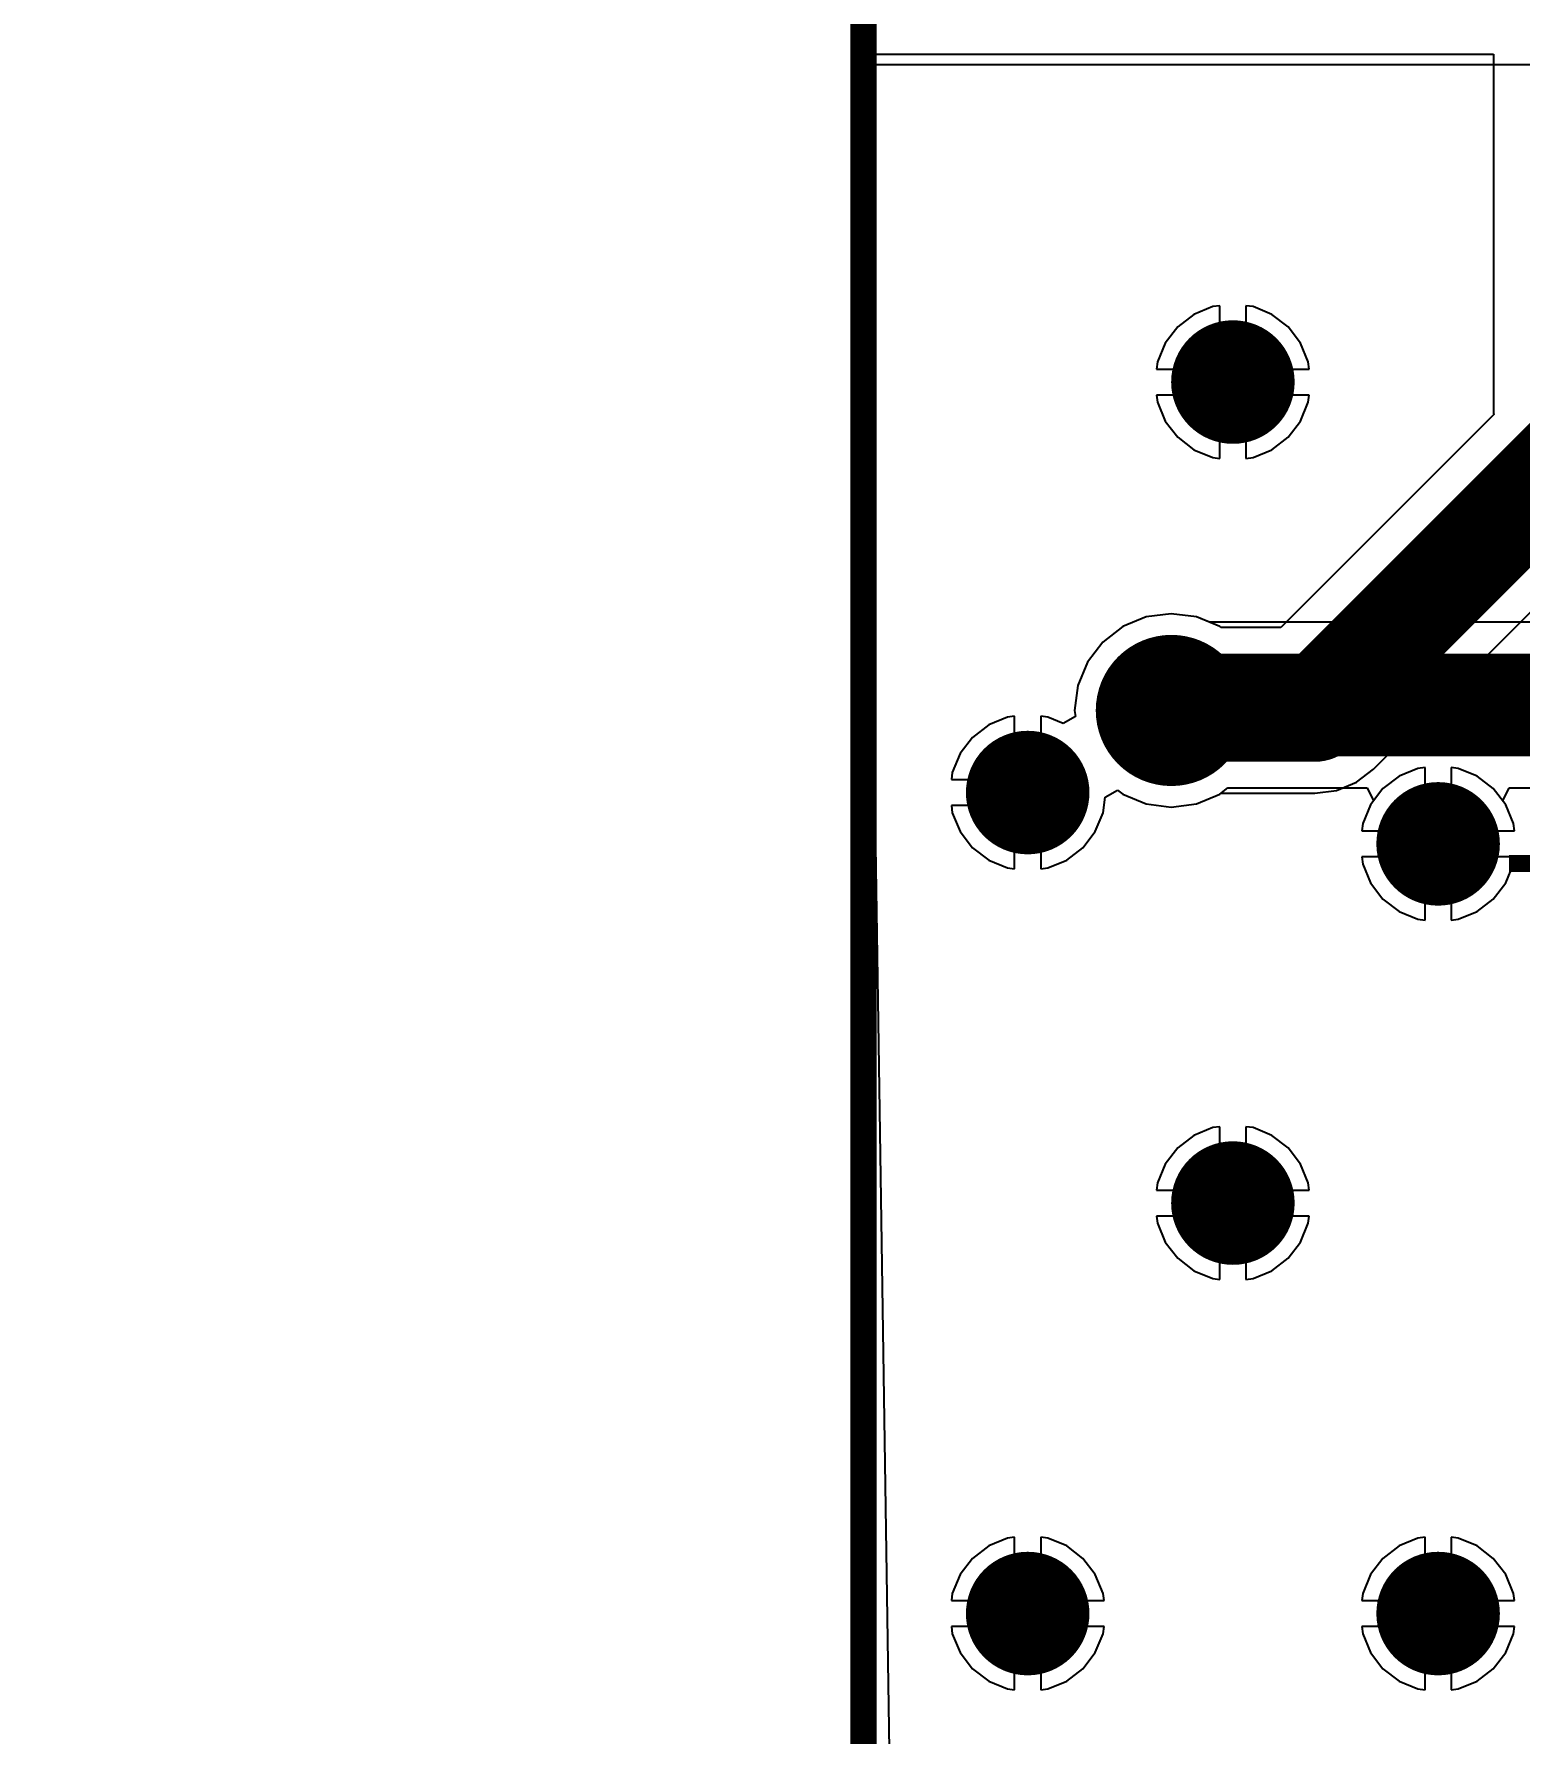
# Model space of a CAD drawing. Header units: millimetres. Extents: x -37 to 96, y -3 to 87.
# Drawn here: x -8.08 to 6.39, y 13.83 to 30.39 of the extents above; entities that cross this region are included whole.
import ezdxf

# ---------------------------------------------------------------- set-up
doc = ezdxf.new("R2010")
doc.units = ezdxf.units.MM
doc.layers.add('AM_5', color=3, linetype='Continuous', lineweight=25)
for name, color, linetype in [('BottomLayer', 5, 'Continuous'), ('BottomSolder', 6, 'Continuous'), ('Mechanical1', 6, 'Continuous'), ('MultiLayer', 9, 'Continuous'), ('TopLayer', 1, 'Continuous'), ('TopOverlay', 2, 'Continuous'), ('TopSolder', 216, 'Continuous'), ('ViaHoleLayer', 16, 'Continuous')]:
    doc.layers.add(name, color=color, linetype=linetype)
doc.dimstyles.new('AM_ISO$0', dxfattribs={"dimtxt": 3.5, "dimasz": 3.5, "dimexe": 1, "dimexo": 1, "dimgap": 1.5, "dimtad": 1, "dimdsep": 46, "dimtxsty": 'Standard', "dimcen": 0, "dimclrd": 256, "dimclre": 256, "dimclrt": 2, "dimadec": 0, "dimazin": 2, "dimtp": 0.1, "dimtm": 0.1, "dimtfac": 0.71, "dimtdec": 3, "dimtmove": 0, "dimatfit": 3, "dimfxl": 1, "dimlwd": -1, "dimlwe": -1, "dimarcsym": 1})

# ---------------------------------------------------------------- blocks, each defined once
blk = doc.blocks.new('*D63')
at = {"layer": 'AM_5', "linetype": 'ByBlock', "transparency": 16777216}
for p, q in [((3.836, 59.996), (-36.662, 59.825)), ((-35.647, 56.329), (-35.413, 0.766)), ((4.1, -2.568), (-36.398, -2.739))]:
    blk.add_line(p, q, dxfattribs=at)
at = {"layer": 'AM_5', "transparency": 16777216}
for points in [[(-35.064, 56.332), (-36.23, 56.327), (-35.662, 59.829)], [(-34.829, 0.768), (-35.996, 0.763), (-35.398, -2.734)]]:
    blk.add_solid(points, dxfattribs=at)
at = {"layer": 'Defpoints', "color": 0, "transparency": 16777216}
for p in [(4.836, 60), (5.1, -2.564), (-35.398, -2.734)]:
    blk.add_point(p, dxfattribs=at)
at = {"layer": 'AM_5', "color": 2, "transparency": 16777216, "insert": (-32.28, 28.561), "char_height": 3.5, "attachment_point": 5, "rotation": 270.2416}
blk.add_mtext('62.56', dxfattribs=at)

msp = doc.modelspace()

# ---------------------------------------------------------------- linework, layer by layer
at = {"layer": 'BottomLayer'}
for p, q in [((0, 2.5), (0, 30.194)), ((0, 30.194), (6.141, 30.194)), ((6.141, 30.194), (6.141, 27.1)), ((3.403, 27.735), (3.22, 27.659)), ((3.473, 27.744), (3.403, 27.735)), ((3.473, 27.127), (3.473, 27.744)), ((3.797, 27.735), (3.727, 27.744)), ((3.727, 27.744), (3.727, 27.127)), ((3.98, 27.659), (3.797, 27.735)), ((3.062, 27.538), (2.941, 27.38)), ((3.22, 27.659), (3.062, 27.538)), ((4.138, 27.538), (3.98, 27.659)), ((4.259, 27.38), (4.138, 27.538)), ((2.941, 27.38), (2.865, 27.197)), ((4.335, 27.197), (4.259, 27.38)), ((2.865, 27.197), (2.856, 27.127)), ((4.344, 27.127), (4.335, 27.197)), ((2.856, 27.127), (3.473, 27.127)), ((3.727, 27.127), (4.344, 27.127)), ((6.141, 27.1), (6.141, 27.1)), ((6.141, 27.1), (6.141, 27.1)), ((6.141, 27.1), (6.141, 26.7)), ((3.473, 26.873), (2.856, 26.873)), ((2.856, 26.873), (2.865, 26.803)), ((3.473, 26.256), (3.473, 26.873)), ((4.344, 26.873), (3.727, 26.873)), ((3.727, 26.873), (3.727, 26.256)), ((4.335, 26.803), (4.344, 26.873)), ((2.865, 26.803), (2.941, 26.62)), ((6.143, 26.684), (4.066, 24.607)), ((4.259, 26.62), (4.335, 26.803)), ((6.141, 26.7), (6.143, 26.684)), ((2.941, 26.62), (3.062, 26.462)), ((4.138, 26.462), (4.259, 26.62)), ((3.062, 26.462), (3.22, 26.341)), ((3.22, 26.341), (3.403, 26.265)), ((3.797, 26.265), (3.98, 26.341)), ((3.98, 26.341), (4.138, 26.462)), ((3.403, 26.265), (3.473, 26.256)), ((3.727, 26.256), (3.797, 26.265)), ((4.971, 23.229), (7.272, 25.531)), ((2.756, 24.711), (2.528, 24.617)), ((3, 24.743), (2.756, 24.711)), ((3.244, 24.711), (3, 24.743)), ((3.472, 24.617), (3.244, 24.711)), ((2.528, 24.617), (2.333, 24.467)), ((3.484, 24.607), (3.472, 24.617)), ((4.066, 24.607), (3.484, 24.607)), ((2.333, 24.467), (2.183, 24.271)), ((2.183, 24.271), (2.089, 24.044)), ((2.089, 24.044), (2.057, 23.8)), ((1.403, 23.735), (1.22, 23.659)), ((1.473, 23.744), (1.403, 23.735)), ((1.473, 23.127), (1.473, 23.744)), ((1.797, 23.735), (1.727, 23.744)), ((1.727, 23.744), (1.727, 23)), ((1.946, 23.673), (1.797, 23.735)), ((2.065, 23.74), (1.946, 23.673)), ((2.057, 23.8), (2.065, 23.74)), ((1.062, 23.538), (0.941, 23.38)), ((1.22, 23.659), (1.062, 23.538)), ((0.941, 23.38), (0.865, 23.197)), ((0.865, 23.197), (0.856, 23.127)), ((4.803, 23.101), (4.971, 23.229)), ((5.403, 23.235), (5.22, 23.159)), ((5.473, 23.244), (5.403, 23.235)), ((5.473, 22.627), (5.473, 23.244)), ((5.797, 23.235), (5.727, 23.244)), ((5.727, 23.244), (5.727, 22.627)), ((5.98, 23.159), (5.797, 23.235)), ((0.856, 23.127), (1.473, 23.127)), ((4.609, 23.021), (4.803, 23.101)), ((5.062, 23.038), (4.941, 22.88)), ((5.22, 23.159), (5.062, 23.038)), ((6.138, 23.038), (5.98, 23.159)), ((6.259, 22.88), (6.138, 23.038)), ((1.473, 22.873), (0.856, 22.873)), ((0.856, 22.873), (0.865, 22.803)), ((1.473, 22.256), (1.473, 22.873)), ((1.727, 23), (1.727, 22.256)), ((2.335, 22.803), (2.355, 22.956)), ((2.355, 22.956), (2.476, 23.024)), ((2.476, 23.024), (2.528, 22.983)), ((2.528, 22.983), (2.756, 22.889)), ((2.756, 22.889), (3, 22.857)), ((3, 22.857), (3.244, 22.889)), ((3.244, 22.889), (3.472, 22.983)), ((3.472, 22.983), (3.484, 22.993)), ((3.484, 22.993), (4.4, 22.993)), ((4.4, 22.993), (4.609, 23.021)), ((4.941, 22.88), (4.865, 22.697)), ((6.335, 22.697), (6.259, 22.88)), ((0.865, 22.803), (0.941, 22.62)), ((2.259, 22.62), (2.335, 22.803)), ((4.865, 22.697), (4.856, 22.627)), ((6.344, 22.627), (6.335, 22.697)), ((0.941, 22.62), (1.062, 22.462)), ((2.138, 22.462), (2.259, 22.62)), ((4.856, 22.627), (5.473, 22.627)), ((5.727, 22.627), (6.344, 22.627)), ((1.062, 22.462), (1.22, 22.341)), ((1.98, 22.341), (2.138, 22.462)), ((5.473, 22.373), (4.856, 22.373)), ((4.856, 22.373), (4.865, 22.303)), ((5.473, 21.756), (5.473, 22.373)), ((6.344, 22.373), (5.727, 22.373)), ((5.727, 22.373), (5.727, 21.756)), ((6.335, 22.303), (6.344, 22.373)), ((1.22, 22.341), (1.403, 22.265)), ((1.403, 22.265), (1.473, 22.256)), ((1.727, 22.256), (1.797, 22.265)), ((1.797, 22.265), (1.98, 22.341)), ((4.865, 22.303), (4.941, 22.12)), ((6.259, 22.12), (6.335, 22.303)), ((4.941, 22.12), (5.062, 21.962)), ((6.138, 21.962), (6.259, 22.12)), ((5.062, 21.962), (5.22, 21.841)), ((5.98, 21.841), (6.138, 21.962)), ((5.22, 21.841), (5.403, 21.765)), ((5.403, 21.765), (5.473, 21.756)), ((5.727, 21.756), (5.797, 21.765)), ((5.797, 21.765), (5.98, 21.841)), ((3.403, 19.735), (3.22, 19.659)), ((3.473, 19.744), (3.403, 19.735)), ((3.473, 19.127), (3.473, 19.744)), ((3.797, 19.735), (3.727, 19.744)), ((3.727, 19.744), (3.727, 19.127)), ((3.98, 19.659), (3.797, 19.735)), ((3.22, 19.659), (3.062, 19.538)), ((4.138, 19.538), (3.98, 19.659)), ((3.062, 19.538), (2.941, 19.38)), ((4.259, 19.38), (4.138, 19.538)), ((2.941, 19.38), (2.865, 19.197)), ((4.335, 19.197), (4.259, 19.38)), ((2.865, 19.197), (2.856, 19.127)), ((2.856, 19.127), (3.473, 19.127)), ((3.727, 19.127), (4.344, 19.127)), ((4.344, 19.127), (4.335, 19.197)), ((3.473, 18.873), (2.856, 18.873)), ((2.856, 18.873), (2.865, 18.803)), ((2.865, 18.803), (2.941, 18.62)), ((3.473, 18.256), (3.473, 18.873)), ((4.344, 18.873), (3.727, 18.873)), ((3.727, 18.873), (3.727, 18.256)), ((4.259, 18.62), (4.335, 18.803)), ((4.335, 18.803), (4.344, 18.873)), ((2.941, 18.62), (3.062, 18.462)), ((4.138, 18.462), (4.259, 18.62)), ((3.062, 18.462), (3.22, 18.341)), ((3.98, 18.341), (4.138, 18.462)), ((3.22, 18.341), (3.403, 18.265)), ((3.403, 18.265), (3.473, 18.256)), ((3.727, 18.256), (3.797, 18.265)), ((3.797, 18.265), (3.98, 18.341)), ((1.473, 15.744), (1.403, 15.735)), ((1.473, 15.127), (1.473, 15.744)), ((1.797, 15.735), (1.727, 15.744)), ((1.727, 15.744), (1.727, 15.127)), ((5.473, 15.744), (5.403, 15.735)), ((5.473, 15.127), (5.473, 15.744)), ((5.797, 15.735), (5.727, 15.744)), ((5.727, 15.744), (5.727, 15.127)), ((1.22, 15.659), (1.062, 15.538)), ((1.403, 15.735), (1.22, 15.659)), ((1.98, 15.659), (1.797, 15.735)), ((2.138, 15.538), (1.98, 15.659)), ((5.22, 15.659), (5.062, 15.538)), ((5.403, 15.735), (5.22, 15.659)), ((5.98, 15.659), (5.797, 15.735)), ((6.138, 15.538), (5.98, 15.659)), ((1.062, 15.538), (0.941, 15.38)), ((2.259, 15.38), (2.138, 15.538)), ((5.062, 15.538), (4.941, 15.38)), ((6.259, 15.38), (6.138, 15.538)), ((0.941, 15.38), (0.865, 15.197)), ((2.335, 15.197), (2.259, 15.38)), ((4.941, 15.38), (4.865, 15.197)), ((6.335, 15.197), (6.259, 15.38)), ((0.865, 15.197), (0.856, 15.127)), ((0.856, 15.127), (1.473, 15.127)), ((1.727, 15.127), (2.344, 15.127)), ((2.344, 15.127), (2.335, 15.197)), ((4.865, 15.197), (4.856, 15.127)), ((4.856, 15.127), (5.473, 15.127)), ((5.727, 15.127), (6.344, 15.127)), ((6.344, 15.127), (6.335, 15.197)), ((1.473, 14.873), (0.856, 14.873)), ((0.856, 14.873), (0.865, 14.803)), ((0.865, 14.803), (0.941, 14.62)), ((1.473, 14.256), (1.473, 14.873)), ((2.344, 14.873), (1.727, 14.873)), ((1.727, 14.873), (1.727, 14.256)), ((2.259, 14.62), (2.335, 14.803)), ((2.335, 14.803), (2.344, 14.873)), ((5.473, 14.873), (4.856, 14.873)), ((4.856, 14.873), (4.865, 14.803)), ((4.865, 14.803), (4.941, 14.62)), ((5.473, 14.256), (5.473, 14.873)), ((6.344, 14.873), (5.727, 14.873)), ((5.727, 14.873), (5.727, 14.256)), ((6.259, 14.62), (6.335, 14.803)), ((6.335, 14.803), (6.344, 14.873)), ((0.941, 14.62), (1.062, 14.462)), ((2.138, 14.462), (2.259, 14.62)), ((4.941, 14.62), (5.062, 14.462)), ((6.138, 14.462), (6.259, 14.62)), ((1.062, 14.462), (1.22, 14.341)), ((1.98, 14.341), (2.138, 14.462)), ((5.062, 14.462), (5.22, 14.341)), ((5.98, 14.341), (6.138, 14.462)), ((1.22, 14.341), (1.403, 14.265)), ((1.403, 14.265), (1.473, 14.256)), ((1.727, 14.256), (1.797, 14.265)), ((1.797, 14.265), (1.98, 14.341)), ((5.22, 14.341), (5.403, 14.265)), ((5.403, 14.265), (5.473, 14.256)), ((5.727, 14.256), (5.797, 14.265)), ((5.797, 14.265), (5.98, 14.341))]:
    msp.add_line(p, q, dxfattribs=at)
for points, const_width in [([(3.35, 27, 1), (3.85, 27, 1)], 0.5), ([(2.682, 23.8, 1), (3.317, 23.8, 1)], 0.635), ([(2.75, 23.8, 1), (3.25, 23.8, 1)], 0.5), ([(4.15, 23.8, 1), (4.65, 23.8, 1)], 0.5), ([(4.15, 23.8, 1), (4.65, 23.8, 1)], 0.5), ([(1.35, 23, 1), (1.85, 23, 1)], 0.5), ([(5.35, 22.5, 1), (5.85, 22.5, 1)], 0.5), ([(3.35, 19, 1), (3.85, 19, 1)], 0.5), ([(1.35, 15, 1), (1.85, 15, 1)], 0.5), ([(5.35, 15, 1), (5.85, 15, 1)], 0.5)]:
    msp.add_lwpolyline(points, format="xyb", close=True, dxfattribs=dict(at, const_width=const_width))
at = {"layer": 'BottomLayer', "const_width": 1}
for points in [[(4.4, 23.8), (7.2, 26.6)], [(3, 23.8), (4.4, 23.8)]]:
    msp.add_lwpolyline(points, dxfattribs=at)
at = {"layer": 'BottomSolder'}
for points, const_width in [([(3.299, 27, 1), (3.901, 27, 1)], 0.602), ([(2.632, 23.8, 1), (3.368, 23.8, 1)], 0.737), ([(1.299, 23, 1), (1.901, 23, 1)], 0.602), ([(5.299, 22.5, 1), (5.901, 22.5, 1)], 0.602), ([(3.299, 19, 1), (3.901, 19, 1)], 0.602), ([(1.299, 15, 1), (1.901, 15, 1)], 0.602), ([(5.299, 15, 1), (5.901, 15, 1)], 0.602)]:
    msp.add_lwpolyline(points, format="xyb", close=True, dxfattribs=dict(at, const_width=const_width))
at = {"layer": 'Mechanical1', "const_width": 0.254}
msp.add_lwpolyline([(0, 2.5), (0, 55.1)], dxfattribs=at)
at = {"layer": 'MultiLayer'}
for points, const_width in [([(3.35, 27, 1), (3.85, 27, 1)], 0.5), ([(2.682, 23.8, 1), (3.317, 23.8, 1)], 0.635), ([(1.35, 23, 1), (1.85, 23, 1)], 0.5), ([(5.35, 22.5, 1), (5.85, 22.5, 1)], 0.5), ([(3.35, 19, 1), (3.85, 19, 1)], 0.5), ([(1.35, 15, 1), (1.85, 15, 1)], 0.5), ([(5.35, 15, 1), (5.85, 15, 1)], 0.5)]:
    msp.add_lwpolyline(points, format="xyb", close=True, dxfattribs=dict(at, const_width=const_width))
at = {"layer": 'TopLayer'}
for p, q in [((0.006, 30.004), (0.095, 30.094)), ((0.452, 0.424), (0.006, 30.004)), ((0.095, 30.094), (8.55, 30.094)), ((3.403, 27.735), (3.22, 27.659)), ((3.473, 27.744), (3.403, 27.735)), ((3.473, 27.127), (3.473, 27.744)), ((3.797, 27.735), (3.727, 27.744)), ((3.727, 27.744), (3.727, 27.127)), ((3.98, 27.659), (3.797, 27.735)), ((3.062, 27.538), (2.941, 27.38)), ((3.22, 27.659), (3.062, 27.538)), ((4.138, 27.538), (3.98, 27.659)), ((4.259, 27.38), (4.138, 27.538)), ((2.941, 27.38), (2.865, 27.197)), ((4.335, 27.197), (4.259, 27.38)), ((2.865, 27.197), (2.856, 27.127)), ((4.344, 27.127), (4.335, 27.197)), ((2.856, 27.127), (3.473, 27.127)), ((3.727, 27.127), (4.344, 27.127)), ((3.473, 26.873), (2.856, 26.873)), ((2.856, 26.873), (2.865, 26.803)), ((3.473, 26.256), (3.473, 26.873)), ((4.344, 26.873), (3.727, 26.873)), ((3.727, 26.873), (3.727, 26.256)), ((4.335, 26.803), (4.344, 26.873)), ((2.865, 26.803), (2.941, 26.62)), ((4.259, 26.62), (4.335, 26.803)), ((2.941, 26.62), (3.062, 26.462)), ((4.138, 26.462), (4.259, 26.62)), ((3.062, 26.462), (3.22, 26.341)), ((3.22, 26.341), (3.403, 26.265)), ((3.797, 26.265), (3.98, 26.341)), ((3.98, 26.341), (4.138, 26.462)), ((3.403, 26.265), (3.473, 26.256)), ((3.727, 26.256), (3.797, 26.265)), ((2.756, 24.711), (2.528, 24.617)), ((3, 24.743), (2.756, 24.711)), ((3.244, 24.711), (3, 24.743)), ((3.371, 24.659), (3.244, 24.711)), ((2.528, 24.617), (2.333, 24.467)), ((7.658, 24.659), (3.371, 24.659)), ((2.333, 24.467), (2.183, 24.271)), ((2.183, 24.271), (2.089, 24.044)), ((2.089, 24.044), (2.057, 23.8)), ((1.403, 23.735), (1.22, 23.659)), ((1.473, 23.744), (1.403, 23.735)), ((1.473, 23.127), (1.473, 23.744)), ((1.797, 23.735), (1.727, 23.744)), ((1.727, 23.744), (1.727, 23)), ((1.946, 23.673), (1.797, 23.735)), ((2.065, 23.74), (1.946, 23.673)), ((2.057, 23.8), (2.065, 23.74)), ((1.062, 23.538), (0.941, 23.38)), ((1.22, 23.659), (1.062, 23.538)), ((0.941, 23.38), (0.865, 23.197)), ((0.865, 23.197), (0.856, 23.127)), ((0.856, 23.127), (1.473, 23.127)), ((3.472, 22.983), (3.552, 23.045)), ((3.552, 23.045), (4.908, 23.045)), ((4.908, 23.045), (4.97, 22.918)), ((6.23, 22.918), (6.292, 23.045)), ((6.292, 23.045), (7.658, 23.045)), ((1.473, 22.873), (0.856, 22.873)), ((0.856, 22.873), (0.865, 22.803)), ((1.473, 22.256), (1.473, 22.873)), ((1.727, 23), (1.727, 22.256)), ((2.335, 22.803), (2.355, 22.956)), ((2.355, 22.956), (2.476, 23.024)), ((2.476, 23.024), (2.528, 22.983)), ((2.528, 22.983), (2.756, 22.889)), ((2.756, 22.889), (3, 22.857)), ((3, 22.857), (3.244, 22.889)), ((3.244, 22.889), (3.472, 22.983)), ((4.941, 22.88), (4.865, 22.697)), ((4.97, 22.918), (4.941, 22.88)), ((6.259, 22.88), (6.23, 22.918)), ((6.335, 22.697), (6.259, 22.88)), ((0.865, 22.803), (0.941, 22.62)), ((2.259, 22.62), (2.335, 22.803)), ((4.865, 22.697), (4.856, 22.627)), ((6.344, 22.627), (6.335, 22.697)), ((0.941, 22.62), (1.062, 22.462)), ((2.138, 22.462), (2.259, 22.62)), ((4.856, 22.627), (6.344, 22.627)), ((1.062, 22.462), (1.22, 22.341)), ((1.98, 22.341), (2.138, 22.462)), ((5.473, 22.373), (4.856, 22.373)), ((4.856, 22.373), (4.865, 22.303)), ((5.473, 21.756), (5.473, 22.373)), ((6.344, 22.373), (5.727, 22.373)), ((5.727, 22.373), (5.727, 21.756)), ((6.335, 22.303), (6.344, 22.373)), ((1.22, 22.341), (1.403, 22.265)), ((1.403, 22.265), (1.473, 22.256)), ((1.727, 22.256), (1.797, 22.265)), ((1.797, 22.265), (1.98, 22.341)), ((4.865, 22.303), (4.941, 22.12)), ((6.259, 22.12), (6.335, 22.303)), ((4.941, 22.12), (5.062, 21.962)), ((6.138, 21.962), (6.259, 22.12)), ((5.062, 21.962), (5.22, 21.841)), ((5.98, 21.841), (6.138, 21.962)), ((5.22, 21.841), (5.403, 21.765)), ((5.403, 21.765), (5.473, 21.756)), ((5.727, 21.756), (5.797, 21.765)), ((5.797, 21.765), (5.98, 21.841)), ((3.403, 19.735), (3.22, 19.659)), ((3.473, 19.744), (3.403, 19.735)), ((3.473, 19.127), (3.473, 19.744)), ((3.797, 19.735), (3.727, 19.744)), ((3.727, 19.744), (3.727, 19.127)), ((3.98, 19.659), (3.797, 19.735)), ((3.22, 19.659), (3.062, 19.538)), ((4.138, 19.538), (3.98, 19.659)), ((3.062, 19.538), (2.941, 19.38)), ((4.259, 19.38), (4.138, 19.538)), ((2.941, 19.38), (2.865, 19.197)), ((4.335, 19.197), (4.259, 19.38)), ((2.865, 19.197), (2.856, 19.127)), ((2.856, 19.127), (3.473, 19.127)), ((3.727, 19.127), (4.344, 19.127)), ((4.344, 19.127), (4.335, 19.197)), ((3.473, 18.873), (2.856, 18.873)), ((2.856, 18.873), (2.865, 18.803)), ((2.865, 18.803), (2.941, 18.62)), ((3.473, 18.256), (3.473, 18.873)), ((4.344, 18.873), (3.727, 18.873)), ((3.727, 18.873), (3.727, 18.256)), ((4.259, 18.62), (4.335, 18.803)), ((4.335, 18.803), (4.344, 18.873)), ((2.941, 18.62), (3.062, 18.462)), ((4.138, 18.462), (4.259, 18.62)), ((3.062, 18.462), (3.22, 18.341)), ((3.98, 18.341), (4.138, 18.462)), ((3.22, 18.341), (3.403, 18.265)), ((3.403, 18.265), (3.473, 18.256)), ((3.727, 18.256), (3.797, 18.265)), ((3.797, 18.265), (3.98, 18.341)), ((1.473, 15.744), (1.403, 15.735)), ((1.473, 15.127), (1.473, 15.744)), ((1.797, 15.735), (1.727, 15.744)), ((1.727, 15.744), (1.727, 15.127)), ((5.473, 15.744), (5.403, 15.735)), ((5.473, 15.127), (5.473, 15.744)), ((5.797, 15.735), (5.727, 15.744)), ((5.727, 15.744), (5.727, 15.127)), ((1.22, 15.659), (1.062, 15.538)), ((1.403, 15.735), (1.22, 15.659)), ((1.98, 15.659), (1.797, 15.735)), ((2.138, 15.538), (1.98, 15.659)), ((5.22, 15.659), (5.062, 15.538)), ((5.403, 15.735), (5.22, 15.659)), ((5.98, 15.659), (5.797, 15.735)), ((6.138, 15.538), (5.98, 15.659)), ((1.062, 15.538), (0.941, 15.38)), ((2.259, 15.38), (2.138, 15.538)), ((5.062, 15.538), (4.941, 15.38)), ((6.259, 15.38), (6.138, 15.538)), ((0.941, 15.38), (0.865, 15.197)), ((2.335, 15.197), (2.259, 15.38)), ((4.941, 15.38), (4.865, 15.197)), ((6.335, 15.197), (6.259, 15.38)), ((0.865, 15.197), (0.856, 15.127)), ((0.856, 15.127), (1.473, 15.127)), ((1.727, 15.127), (2.344, 15.127)), ((2.344, 15.127), (2.335, 15.197)), ((4.865, 15.197), (4.856, 15.127)), ((4.856, 15.127), (5.473, 15.127)), ((5.727, 15.127), (6.344, 15.127)), ((6.344, 15.127), (6.335, 15.197)), ((1.473, 14.873), (0.856, 14.873)), ((0.856, 14.873), (0.865, 14.803)), ((0.865, 14.803), (0.941, 14.62)), ((1.473, 14.256), (1.473, 14.873)), ((2.344, 14.873), (1.727, 14.873)), ((1.727, 14.873), (1.727, 14.256)), ((2.259, 14.62), (2.335, 14.803)), ((2.335, 14.803), (2.344, 14.873)), ((5.473, 14.873), (4.856, 14.873)), ((4.856, 14.873), (4.865, 14.803)), ((4.865, 14.803), (4.941, 14.62)), ((5.473, 14.256), (5.473, 14.873)), ((6.344, 14.873), (5.727, 14.873)), ((5.727, 14.873), (5.727, 14.256)), ((6.259, 14.62), (6.335, 14.803)), ((6.335, 14.803), (6.344, 14.873)), ((0.941, 14.62), (1.062, 14.462)), ((2.138, 14.462), (2.259, 14.62)), ((4.941, 14.62), (5.062, 14.462)), ((6.138, 14.462), (6.259, 14.62)), ((1.062, 14.462), (1.22, 14.341)), ((1.98, 14.341), (2.138, 14.462)), ((5.062, 14.462), (5.22, 14.341)), ((5.98, 14.341), (6.138, 14.462)), ((1.22, 14.341), (1.403, 14.265)), ((1.403, 14.265), (1.473, 14.256)), ((1.727, 14.256), (1.797, 14.265)), ((1.797, 14.265), (1.98, 14.341)), ((5.22, 14.341), (5.403, 14.265)), ((5.403, 14.265), (5.473, 14.256)), ((5.727, 14.256), (5.797, 14.265)), ((5.797, 14.265), (5.98, 14.341))]:
    msp.add_line(p, q, dxfattribs=at)
for points, const_width in [([(3.35, 27, 1), (3.85, 27, 1)], 0.5), ([(2.682, 23.8, 1), (3.317, 23.8, 1)], 0.635), ([(2.802, 23.852, 1), (3.302, 23.852, 1)], 0.5), ([(2.802, 23.852, 1), (3.302, 23.852, 1)], 0.5), ([(2.75, 23.8, 1), (3.25, 23.8, 1)], 0.5), ([(1.35, 23, 1), (1.85, 23, 1)], 0.5), ([(5.35, 22.5, 1), (5.85, 22.5, 1)], 0.5), ([(3.35, 19, 1), (3.85, 19, 1)], 0.5), ([(1.35, 15, 1), (1.85, 15, 1)], 0.5), ([(5.35, 15, 1), (5.85, 15, 1)], 0.5)]:
    msp.add_lwpolyline(points, format="xyb", close=True, dxfattribs=dict(at, const_width=const_width))
at = {"layer": 'TopLayer', "const_width": 1}
for points in [[(3, 23.8), (3.052, 23.852)], [(3.052, 23.852), (8.714, 23.852)]]:
    msp.add_lwpolyline(points, dxfattribs=at)
at = {"layer": 'TopSolder'}
for points, const_width in [([(3.299, 27, 1), (3.901, 27, 1)], 0.602), ([(2.632, 23.8, 1), (3.368, 23.8, 1)], 0.737), ([(1.299, 23, 1), (1.901, 23, 1)], 0.602), ([(5.299, 22.5, 1), (5.901, 22.5, 1)], 0.602), ([(3.299, 19, 1), (3.901, 19, 1)], 0.602), ([(1.299, 15, 1), (1.901, 15, 1)], 0.602), ([(5.299, 15, 1), (5.901, 15, 1)], 0.602)]:
    msp.add_lwpolyline(points, format="xyb", close=True, dxfattribs=dict(at, const_width=const_width))
at = {"layer": 'ViaHoleLayer'}
for points, const_width in [([(3.45, 27, 1), (3.75, 27, 1)], 0.3), ([(2.75, 23.8, 1), (3.25, 23.8, 1)], 0.5), ([(1.45, 23, 1), (1.75, 23, 1)], 0.3), ([(5.45, 22.5, 1), (5.75, 22.5, 1)], 0.3), ([(3.45, 19, 1), (3.75, 19, 1)], 0.3), ([(1.45, 15, 1), (1.75, 15, 1)], 0.3), ([(5.45, 15, 1), (5.75, 15, 1)], 0.3)]:
    msp.add_lwpolyline(points, format="xyb", close=True, dxfattribs=dict(at, const_width=const_width))

# ---------------------------------------------------------------- texts
at = {"layer": 'TopOverlay'}
msp.add_text('C11', height=1.5, rotation=180, dxfattribs=at).set_placement((9.874, 22.39))

# ---------------------------------------------------------------- dimensions: what is measured, and where the dimension line sits
at = {"layer": 'AM_5'}
dim = msp.add_aligned_dim(p1=(4.836, 60), p2=(5.1, -2.564), distance=-40.498, dimstyle='AM_ISO$0', override={"dimpost": ''}, dxfattribs=at)
dim.commit()
dim.dimension.update_dxf_attribs({"geometry": '*D63', "text_midpoint": (-32.28, 28.561)})

doc.saveas('drawing.dxf')
